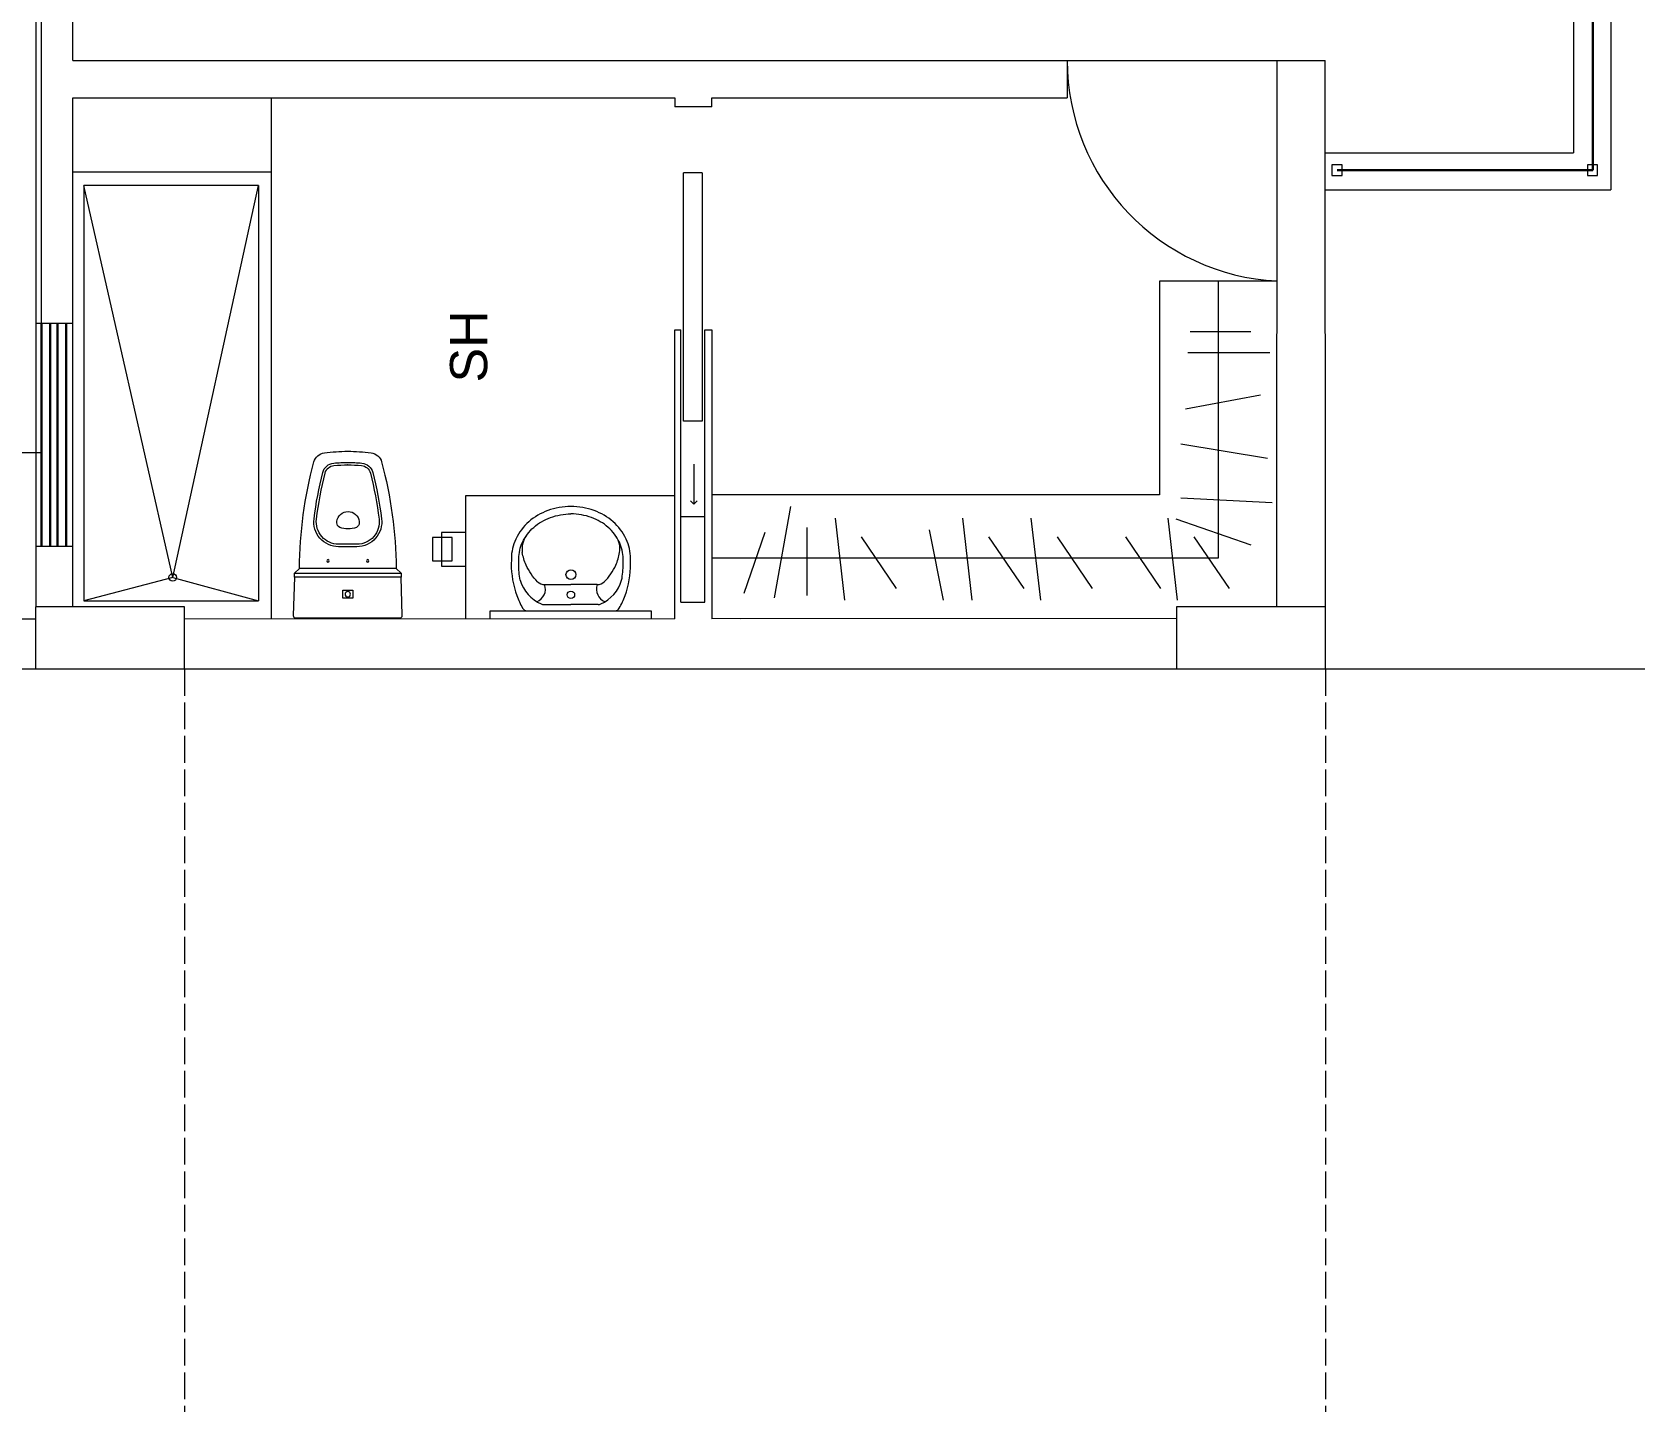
# Model space of a CAD drawing. Header units: metres. Extents: x -2 to 3328848, y -2 to 2725060.
# Drawn here: x 1663092.9 to 1663157.5, y 1363222.6 to 1363277.8 of the extents above; entities that cross this region are included whole.
import ezdxf

# ---------------------------------------------------------------- set-up
doc = ezdxf.new("R2010")
doc.units = ezdxf.units.M
doc.linetypes.add('ACAD_ISO02W100', pattern=[15, 12, -3])
doc.layers.get('0').update_dxf_attribs({"color": 253, "lineweight": 0})
for name, color, linetype, lineweight in [('ICT_TOMAS', 1, 'Continuous', 0), ('L.COLUMNA', 253, 'Continuous', 0), ('muebles', 253, 'Continuous', 0), ('NOFIJO', 253, 'Continuous', 0), ('PUERTAS', 253, 'Continuous', 0), ('ventanas', 253, 'Continuous', 30)]:
    doc.layers.add(name, color=color, linetype=linetype, lineweight=lineweight)
doc.styles.get("Standard").update_dxf_attribs({"font": 'arial.ttf'})

# ---------------------------------------------------------------- blocks, each defined once
blk = doc.blocks.new('ISS-I-19')
for points in [[(-0.2097, 0), (0.2097, 0, -0.423114), (0.2197, -0.0103), (0.215, -0.165), (-0.215, -0.165), (-0.2197, -0.0103, -0.423114)], [(-0.195, -0.2, 0.063391), (-0.1364, -0.6288, 0.305778), (-0.0942, -0.6655, 0.026376), (0, -0.672, 0.026376), (0.0942, -0.6655, 0.305778), (0.1364, -0.6288, 0.063391), (0.195, -0.2)], [(0.0348, -0.3652, 0.191623), (-0.0325, -0.3652, 0.289538), (-0.0439, -0.3833), (-0.0439, -0.3888, 0.888012), (0.0462, -0.3888), (0.0462, -0.3833, 0.289538)]]:
    blk.add_lwpolyline(points, format="xyb", close=True)
blk.add_lwpolyline([(0.0198, -0.1114), (0.0198, -0.0795), (-0.0198, -0.0795), (-0.0198, -0.1114)], close=True)
for points in [[(-0.215, -0.165), (-0.215, -0.18), (0.215, -0.18), (0.215, -0.165)], [(-0.215, -0.18), (-0.195, -0.2)], [(0.215, -0.18), (0.195, -0.2)]]:
    blk.add_lwpolyline(points)
for points in [[(-0.0007, -0.627, 0.016864), (0.0566, -0.6241, 0.321456), (0.1009, -0.5863, 0.028421), (0.1361, -0.4001, 0.452707), (0.0369, -0.2871), (-0.0369, -0.2871, 0.452707), (-0.1361, -0.4001, 0.028421), (-0.1009, -0.5863, 0.321456), (-0.0566, -0.6241, 0.016864), (0.0007, -0.627)], [(-0.0009, -0.617, 0.016864), (0.0557, -0.6142, 0.321456), (0.0912, -0.5839, 0.028421), (0.1262, -0.3988, 0.452707), (0.0369, -0.2971), (-0.0369, -0.2971, 0.452707), (-0.1262, -0.3988, 0.028421), (-0.0912, -0.5839, 0.321456), (-0.0557, -0.6142, 0.016864), (0.0009, -0.617, -0.000262), (0, -0.617, -0.000262), (-0.0009, -0.617, 0.000262), (0, -0.617, 0.000262), (0.0009, -0.617, -0.000262), (0, -0.617, -0.000262), (-0.0009, -0.617, 0.000262), (0, -0.617, 0.000262), (0.0009, -0.617)]]:
    blk.add_lwpolyline(points, format="xyb")
for centre, radius in [((0, -0.0955), 0.0109), ((-0.08, -0.23), 0.005), ((0.08, -0.23), 0.005)]:
    blk.add_circle(centre, radius)
blk = doc.blocks.new('SAPLS510')
for p, q in [((-0.1098, -0.025), (0, -0.025)), ((0.1098, -0.025), (0, -0.025)), ((-0.1061, -0.105), (0, -0.105)), ((0.1061, -0.105), (0, -0.105))]:
    blk.add_line(p, q)
blk.add_lwpolyline([(0.1775, 0), (-0.1775, 0, 0.27095), (-0.1949, -0.0102, 0.041198), (-0.2183, -0.0611, 0.087147), (-0.2406, -0.1885, 0.014423), (-0.24, -0.21, 0.110985), (-0.2223, -0.2889, 0.102819), (-0.1697, -0.3585, 0.093047), (-0.0933, -0.4036, 0.087147), (0, -0.42, 0.087147), (0.0933, -0.4036, 0.093047), (0.1697, -0.3585, 0.102819), (0.2223, -0.2889, 0.110985), (0.24, -0.21, -0.014423), (0.2406, -0.1885, 0.087147), (0.2183, -0.0611, 0.041198), (0.1949, -0.0102, 0.27095), (0.1775, 0)], format="xyb", close=True)
for points in [[(-0.2043, -0.1227, 0.048163), (-0.2106, -0.1885, 0.015067), (-0.21, -0.2092, 0.042482)], [(-0.1343, -0.1166, 0.092164), (-0.1808, -0.1839, 0.064814), (-0.196, -0.2348, 0.10564)], [(0.1343, -0.1166, -0.092164), (0.1808, -0.1839, -0.064814), (0.196, -0.2348, -0.10564)], [(0.2043, -0.1227, -0.048163), (0.2106, -0.1885, -0.015067), (0.21, -0.2092, -0.042482)], [(-0.21, -0.2092, 0.11237), (-0.1951, -0.2761, 0.102819), (-0.15, -0.3359, 0.093047), (-0.083, -0.3754, 0.087147), (0, -0.39, 0.087147)], [(-0.2058, -0.2457, 0.000644), (-0.2057, -0.2465, 0.042482)], [(0.21, -0.2092, -0.11237), (0.1951, -0.2761, -0.102819), (0.15, -0.3359, -0.093047), (0.083, -0.3754, -0.087147), (0, -0.39, -0.087147)], [(0.2058, -0.2457, -0.000644), (0.2057, -0.2465, -0.042482)]]:
    blk.add_lwpolyline(points, format="xyb")
for centre, radius in [((0, -0.0642), 0.015), ((0, -0.1453), 0.02)]:
    blk.add_circle(centre, radius)
for centre, radius, start, end in [((-0.0597, -0.1651), 0.1507, 113.65969, 163.64961), ((-0.1571, -0.0866), 0.0542, 340.1112, 68.72269), ((-0.1101, -0.05), 0.025, 89.71161, 113.65967), ((-0.1098, -0.115), 0.09, 89.99996, 90.49075), ((0.1571, -0.0866), 0.0542, 111.27731, 199.8888), ((0.1098, -0.115), 0.09, 89.50925, 90.00004), ((0.1101, -0.05), 0.025, 66.34033, 90.28839), ((0.0597, -0.1651), 0.1507, 16.35039, 66.34031), ((-0.1061, -0.145), 0.04, 90, 134.81574), ((0.1061, -0.145), 0.04, 45.18426, 90), ((-0.1072, -0.2493), 0.09, 170.71224, 213.50158), ((0.1072, -0.2493), 0.09, 326.49842, 9.28776)]:
    blk.add_arc(centre, radius, start, end)

msp = doc.modelspace()

# ---------------------------------------------------------------- linework, layer by layer
at = {"ltscale": 0.02}
for p, q in [((1663156.502, 1363319.42), (1663156.502, 1363271.42)), ((1663155.002, 1363317.92), (1663155.002, 1363272.92)), ((1663094.529, 1363276.639), (1663094.529, 1363298.581)), ((1663094.529, 1363276.639), (1663143.056, 1363276.639)), ((1663134.597, 1363276.639), (1663134.597, 1363275.139)), ((1663143.051, 1363254.62), (1663143.058, 1363276.639)), ((1663143.056, 1363276.639), (1663144.993, 1363276.639)), ((1663145.002, 1363254.62), (1663144.993, 1363276.639)), ((1663094.529, 1363254.62), (1663094.529, 1363275.139)), ((1663094.529, 1363275.139), (1663118.779, 1363275.139)), ((1663118.779, 1363275.139), (1663118.779, 1363274.768)), ((1663118.779, 1363275.139), (1663118.779, 1363274.768)), ((1663120.279, 1363275.139), (1663134.597, 1363275.139)), ((1663120.279, 1363274.768), (1663120.279, 1363275.139)), ((1663120.279, 1363274.768), (1663118.779, 1363274.768)), ((1663145.002, 1363272.92), (1663155.002, 1363272.92)), ((1663119.891, 1363272.11), (1663119.14, 1363272.11)), ((1663145.002, 1363271.42), (1663156.502, 1363271.42)), ((1663118.779, 1363254.138), (1663118.779, 1363265.789)), ((1663118.779, 1363265.489), (1663118.779, 1363265.789)), ((1663118.779, 1363265.789), (1663119.031, 1363265.789)), ((1663119.031, 1363254.806), (1663119.031, 1363265.789)), ((1663119.989, 1363254.806), (1663119.989, 1363265.789)), ((1663119.989, 1363265.789), (1663120.279, 1363265.789)), ((1663120.279, 1363265.789), (1663120.279, 1363254.138)), ((1663119.55, 1363260.367), (1663119.55, 1363258.76)), ((1663119.55, 1363258.76), (1663119.412, 1363258.89)), ((1663119.686, 1363258.89), (1663119.55, 1363258.76)), ((1663093.022, 1363254.12), (1663033.022, 1363254.12)), ((1663118.779, 1363254.138), (1663099.022, 1363254.12)), ((1663139.002, 1363254.154), (1663120.279, 1363254.138))]:
    msp.add_line(p, q, dxfattribs=at)
for p, q in [((1663093.029, 1363316.12), (1663093.029, 1363254.62)), ((1663094.529, 1363266.046), (1663093.029, 1363266.046)), ((1663119.031, 1363258.262), (1663119.989, 1363258.262)), ((1663094.529, 1363257.046), (1663093.029, 1363257.046)), ((1663119.031, 1363254.806), (1663119.989, 1363254.806)), ((1663121.43, 1363254.12), (1663121.43, 1363254.12))]:
    msp.add_line(p, q)
msp.add_lwpolyline([(1663191.022, 1363252.12), (1663191.022, 1363472.12), (1662791.022, 1363472.12), (1662791.022, 1363252.12)], close=True)
for points in [[(1663145.266, 1363272.432), (1663145.266, 1363272), (1663145.675, 1363272), (1663145.675, 1363272.432)], [(1663155.562, 1363272.432), (1663155.562, 1363272), (1663155.971, 1363272), (1663155.971, 1363272.432)]]:
    msp.add_lwpolyline(points, close=True, dxfattribs=at)
msp.add_lwpolyline([(1663119.891, 1363272.11), (1663119.891, 1363262.11), (1663119.14, 1363262.11), (1663119.14, 1363272.11)], dxfattribs=at)
at = {"layer": 'ICT_TOMAS'}
msp.add_lwpolyline([(1662996.216, 1363351.37), (1662996.216, 1363260.845), (1663093.259, 1363260.845), (1663093.259, 1363302.456), (1663095.158, 1363302.456)], dxfattribs=at)
at = {"layer": 'L.COLUMNA', "linetype": 'ACAD_ISO02W100', "ltscale": 0.09}
for p, q in [((1663099.022, 1363252.12), (1663099.022, 1363193.015)), ((1663145.002, 1363252.12), (1663145.002, 1363193.015))]:
    msp.add_line(p, q, dxfattribs=at)
at = {"layer": 'muebles'}
for p, q in [((1663102.529, 1363254.138), (1663102.529, 1363275.139)), ((1663102.529, 1363272.138), (1663094.529, 1363272.138)), ((1663094.974, 1363271.596), (1663094.974, 1363254.866)), ((1663102.012, 1363271.596), (1663102.012, 1363254.866)), ((1663094.974, 1363254.866), (1663102.012, 1363254.866))]:
    msp.add_line(p, q, dxfattribs=at)
at = {"layer": 'muebles', "ltscale": 0.02}
for p, q in [((1663098.551, 1363255.806), (1663094.974, 1363271.596)), ((1663102.012, 1363271.596), (1663094.974, 1363271.596)), ((1663098.551, 1363255.806), (1663102.012, 1363271.596)), ((1663143.056, 1363267.752), (1663138.322, 1363267.741)), ((1663138.322, 1363267.741), (1663138.322, 1363259.138)), ((1663140.681, 1363267.741), (1663140.681, 1363256.579)), ((1663139.549, 1363265.721), (1663142.003, 1363265.721)), ((1663139.455, 1363264.871), (1663142.758, 1363264.871)), ((1663139.36, 1363262.603), (1663142.381, 1363263.17)), ((1663139.171, 1363261.185), (1663142.664, 1363260.618)), ((1663110.368, 1363254.138), (1663110.368, 1363259.105)), ((1663110.368, 1363259.105), (1663118.779, 1363259.105)), ((1663138.322, 1363259.138), (1663120.279, 1363259.138)), ((1663139.171, 1363259.011), (1663142.853, 1363258.822)), ((1663122.803, 1363254.981), (1663123.463, 1363258.666)), ((1663125.634, 1363254.886), (1663125.257, 1363258.194)), ((1663130.771, 1363254.886), (1663130.394, 1363258.194)), ((1663133.528, 1363254.886), (1663133.15, 1363258.194)), ((1663139.04, 1363254.886), (1663138.662, 1363258.194)), ((1663138.981, 1363258.161), (1663142.002, 1363257.121)), ((1663110.368, 1363257.611), (1663109.377, 1363257.611)), ((1663109.377, 1363257.611), (1663109.377, 1363256.26)), ((1663121.575, 1363255.17), (1663122.425, 1363257.627)), ((1663124.124, 1363255.075), (1663124.124, 1363257.816)), ((1663129.033, 1363257.721), (1663129.599, 1363254.886)), ((1663126.295, 1363257.438), (1663127.711, 1363255.359)), ((1663131.432, 1363257.438), (1663132.848, 1363255.359)), ((1663134.188, 1363257.438), (1663135.604, 1363255.359)), ((1663136.945, 1363257.438), (1663138.361, 1363255.359)), ((1663139.701, 1363257.438), (1663141.117, 1363255.359)), ((1663109.377, 1363256.26), (1663110.368, 1363256.26)), ((1663140.681, 1363256.579), (1663120.279, 1363256.579)), ((1663098.551, 1363255.806), (1663094.974, 1363254.866)), ((1663098.551, 1363255.806), (1663102.012, 1363254.866)), ((1663111.342, 1363254.138), (1663111.342, 1363254.465)), ((1663111.342, 1363254.465), (1663117.829, 1363254.465)), ((1663117.829, 1363254.465), (1663117.829, 1363254.138))]:
    msp.add_line(p, q, dxfattribs=at)
msp.add_lwpolyline([(1663109.022, 1363257.412), (1663109.022, 1363256.473), (1663109.817, 1363256.473), (1663109.817, 1363257.412)], close=True, dxfattribs=at)
msp.add_circle((1663098.551, 1363255.806), 0.15, dxfattribs=at)
at = {"layer": 'NOFIJO', "ltscale": 0.02}
for points in [[(1663099.022, 1363252.12), (1663099.022, 1363254.62), (1663093.022, 1363254.62), (1663093.022, 1363252.12)], [(1663145.002, 1363252.12), (1663145.002, 1363254.62), (1663139.002, 1363254.62), (1663139.002, 1363252.12)]]:
    msp.add_lwpolyline(points, close=True, dxfattribs=at)
at = {"layer": 'PUERTAS'}
msp.add_arc((1663143.494, 1363276.639), 8.897, 180, 267.1767, dxfattribs=at)
at = {"layer": 'ventanas', "ltscale": 0.02}
for p, q in [((1663155.777, 1363318.731), (1663155.777, 1363272.223)), ((1663155.777, 1363272.223), (1663145.481, 1363272.223))]:
    msp.add_line(p, q, dxfattribs=at)
at = {"layer": 'ventanas'}
for p, q in [((1663093.259, 1363266.046), (1663093.259, 1363257.046)), ((1663093.608, 1363266.046), (1663093.608, 1363257.046)), ((1663093.908, 1363266.046), (1663093.908, 1363257.046)), ((1663094.259, 1363266.046), (1663094.259, 1363257.046))]:
    msp.add_line(p, q, dxfattribs=at)

# ---------------------------------------------------------------- block references
at = {"layer": 'muebles', "yscale": 10, "zscale": 10, "rotation": 180}
for name, p, xscale in [('ISS-I-19', (1663105.606, 1363254.172), -10), ('SAPLS510', (1663114.599, 1363254.465), 10)]:
    msp.add_blockref(name, p, dxfattribs=dict(at, xscale=xscale))

# ---------------------------------------------------------------- texts
at = {"linetype": 'Continuous', "insert": (1663109.725, 1363263.66), "char_height": 1.5, "attachment_point": 1, "rotation": 90}
msp.add_mtext_dynamic_manual_height_columns('SH', width=45.32036, gutter_width=125, heights=[0], dxfattribs=at)

doc.saveas('drawing.dxf')
